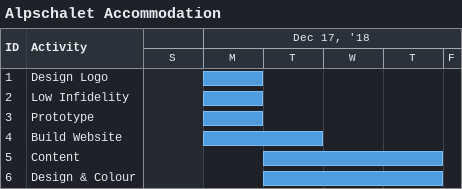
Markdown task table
Alpschalet Accommodation

| ID | Task | Start | Finish |
|---|---|---|---|
| 1 | Design Logo | 2018-12-17 | 2018-12-17 |
| 2 | Low Infidelity | 2018-12-17 | 2018-12-17 |
| 3 | Prototype | 2018-12-17 | 2018-12-17 |
| 4 | Build Website | 2018-12-17 | 2018-12-18 |
| 5 | Content | 2018-12-18 | 2018-12-20 |
| 6 | Design & Colour | 2018-12-18 | 2018-12-20 |
